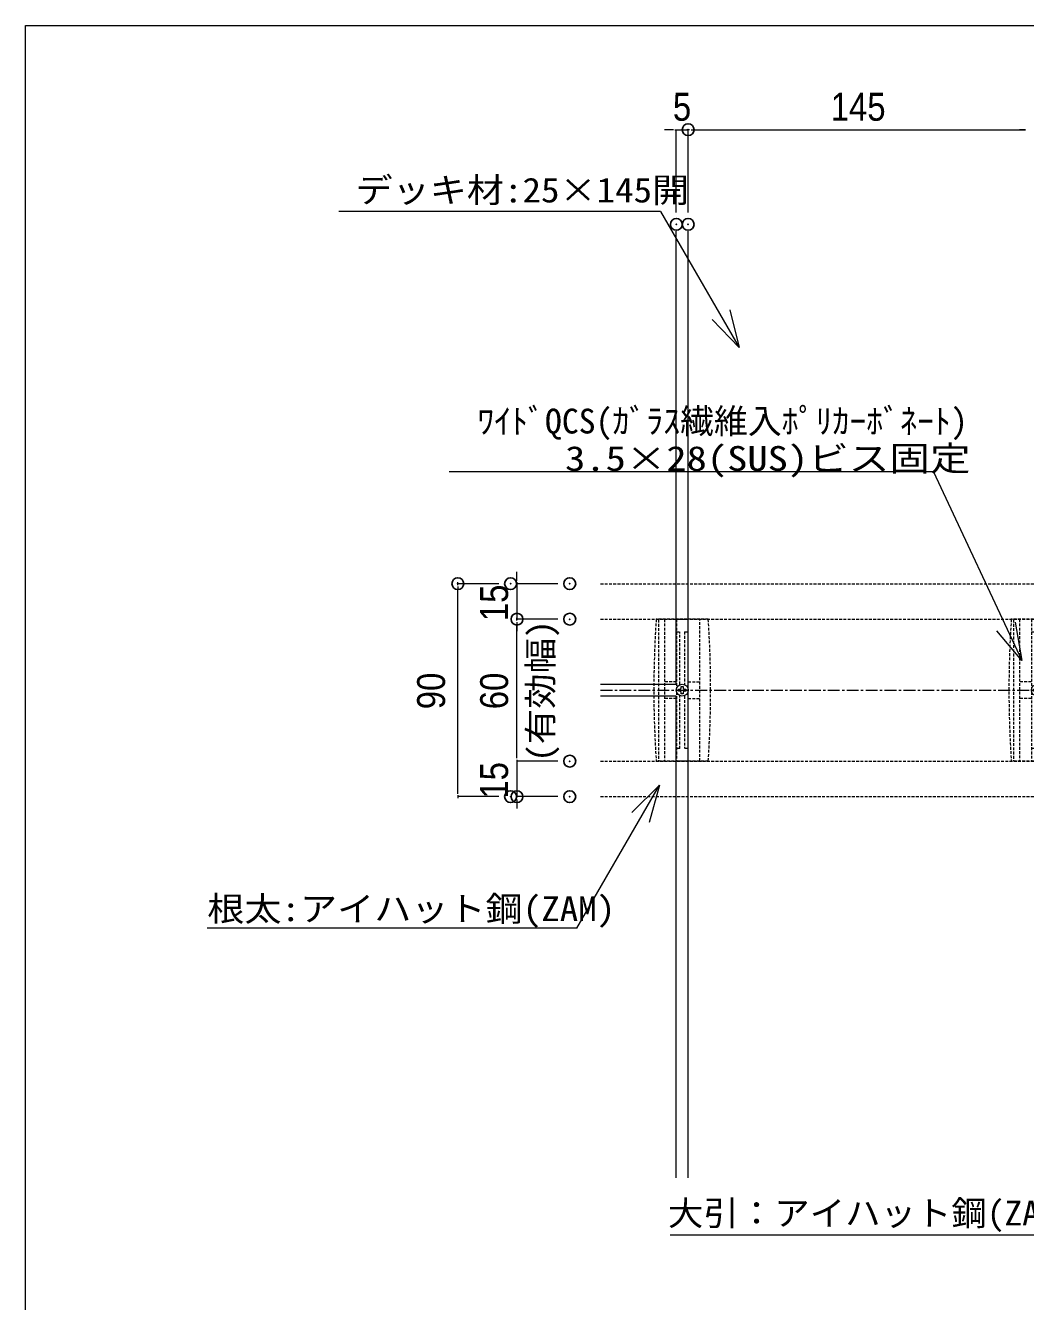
# Model space of a CAD drawing. Units: millimetres, scale not verified. Extents: x -4131 to 4169, y -981 to 998.
# Drawn here: x 2169 to 2591, y -155 to 384 of the extents above; entities that cross this region are included whole.
import ezdxf
from ezdxf.enums import TextEntityAlignment as Align

# ---------------------------------------------------------------- set-up
doc = ezdxf.new("R2010")
doc.units = ezdxf.units.MM
doc.header["$LTSCALE"] = 10
doc.header["$PDMODE"] = 32
doc.header["$PDSIZE"] = 5
doc.linetypes.add('CHAIN1', pattern=[8, 5, -1, 1, -1])
doc.linetypes.add('DASHED1', pattern=[1.8, 1.2, -0.6])
for name, color, linetype, lineweight in [('0-0_図枠', 7, 'Continuous', 9), ('0-1_デッキ', 7, 'Continuous', 9), ('0-2_文字', 4, 'Continuous', 9), ('0-3_寸法', 7, 'Continuous', 9), ('0-6_0', 7, 'Continuous', 9), ('0-A_根太', 4, 'Continuous', 9), ('0-B_WQCS', 4, 'Continuous', 9)]:
    doc.layers.add(name, color=color, linetype=linetype, lineweight=lineweight)
doc.layers.add('0-7_DEFPOINTS', color=7, linetype='Continuous')
doc.styles.add('ＭＳ ゴシック', font='')
doc.styles.add('ＭＳ Ｐゴシック', font='')
doc.styles.get('ＭＳ ゴシック').set_extended_font_data('MS Gothic')
doc.styles.get('ＭＳ Ｐゴシック').set_extended_font_data('MS PGothic')

# ---------------------------------------------------------------- blocks, each defined once
blk = doc.blocks.new('_DOT')
at = {"layer": '0-6_0'}
for p, q in [((-5, 0), (-10, 0)), ((-2.5, 0), (2.5, 0))]:
    blk.add_line(p, q, dxfattribs=at)
blk = doc.blocks.new('グループ-35-1')
at = {"layer": '0-A_根太', "linetype": 'DASHED1'}
for p, q in [((24943, 4399.7), (30249.1, 4399.7)), ((24943, 4249.7), (30249.1, 4249.7)), ((24943, 3649.7), (30249.1, 3649.7)), ((24943, 3499.7), (30249.1, 3499.7))]:
    blk.add_line(p, q, dxfattribs=at)
at = {"layer": '0-A_根太', "linetype": 'CHAIN1'}
blk.add_line((24943, 3949.7), (30663.7, 3949.7), dxfattribs=at)
blk = doc.blocks.new('シンボル-24')
at = {"layer": '0-2_文字', "style": 'ＭＳ ゴシック', "width": 1.05}
blk.add_text('大引：アイハット鋼(ZAM)', height=104.5, dxfattribs=at).set_placement((-643.8, -76.4), align=Align.BOTTOM_LEFT)
blk = doc.blocks.new('シンボル-23')
at = {"layer": '0-2_文字', "style": 'ＭＳ ゴシック', "width": 1.1}
blk.add_text('根太:アイハット鋼(ZAM)', height=104.5, dxfattribs=at).set_placement((-599.7, -91.6), align=Align.BOTTOM_LEFT)
blk = doc.blocks.new('グループ-93-1')
at = {"layer": '0-B_WQCS'}
blk.add_line((4, -9.8), (4, -15.6), dxfattribs=at)
for points in [[(-9.8, -4), (-15.6, -4), (-15.6, 4), (-9.8, 4)], [(-4, 9.8), (-4, 15.6), (4, 15.6), (4, 9.8)], [(9.8, 4), (15.6, 4), (15.6, -4), (9.8, -4)], [(4, -15.6), (-4, -15.6), (-4, -9.8)]]:
    blk.add_lwpolyline(points, dxfattribs=at)
blk.add_circle((0, 0), 25, dxfattribs=at)
for centre, start, end in [((-9.8, 9.8), 270, 0), ((9.8, 9.8), 180, 270), ((-9.8, -9.8), 0, 90), ((9.8, -9.8), 90, 180)]:
    blk.add_arc(centre, 5.81, start, end, dxfattribs=at)
blk = doc.blocks.new('グループ-94-1')
at = {"layer": '0-B_WQCS'}
blk.add_blockref('グループ-93-1', (0, 0), dxfattribs=at)
blk = doc.blocks.new('グループ-95-1')
at = {"layer": '0-B_WQCS', "linetype": 'DASHED1'}
for p, q in [((110, 300), (-110, 300)), ((-100, 298.3), (-100, -298.3)), ((-74.9, 300), (-74.9, -300)), ((-24.9, 300), (-24.9, 7.4)), ((24.9, 7.4), (24.9, 300)), ((74.9, -300), (74.9, 300)), ((-24.9, 247.1), (-10, 247.1)), ((-10, 24), (-10, 247.1)), ((10, 247.1), (10, 24)), ((10, 247.1), (24.9, 247.1)), ((-24.9, 35), (-74.9, 35)), ((24.9, 35), (74.9, 35)), ((-24.9, -35), (-74.9, -35)), ((-24.9, -7.4), (-24.9, -300)), ((-10, -247.1), (-10, -24)), ((10, -24), (10, -247.1)), ((24.9, -300), (24.9, -7.4)), ((24.9, -35), (74.9, -35)), ((-10, -247.1), (-24.9, -247.1)), ((24.9, -247.1), (10, -247.1)), ((110, -300), (-110, -300))]:
    blk.add_line(p, q, dxfattribs=at)
at = {"layer": '0-B_WQCS'}
for p, q in [((-24.9, 300), (25.1, 300)), ((25.1, -300), (-24.9, -300))]:
    blk.add_line(p, q, dxfattribs=at)
at = {"layer": '0-B_WQCS', "linetype": 'DASHED1'}
for centre, start, end in [((4385, 0), 176.1817, 183.8183), ((-4385, 0), 0, 3.8183), ((-4385, 0), 356.1817, 0)]:
    blk.add_arc(centre, 4505, start, end, dxfattribs=at)
at = {"layer": '0-B_WQCS'}
blk.add_blockref('グループ-94-1', (0, 0), dxfattribs=at)
blk = doc.blocks.new('グループ-96-1')
at = {"layer": '0-B_WQCS'}
blk.add_blockref('グループ-95-1', (0, 0), dxfattribs=at)
blk = doc.blocks.new('WQCS2016平')
at = {"layer": '0-B_WQCS'}
blk.add_blockref('グループ-96-1', (0, 0), dxfattribs=at)

msp = doc.modelspace()

# ---------------------------------------------------------------- linework, layer by layer
at = {"layer": '0-0_図枠', "color": 5}
msp.add_lwpolyline([(2169.05, 384.21), (4169.05, 384.21), (4169.05, -915.79), (2169.05, -915.79)], close=True, dxfattribs=at)
at = {"layer": '0-1_デッキ'}
for p, q in [((2443.96, 105.87), (2443.96, 297.26)), ((2448.96, -102.74), (2448.96, 297.26)), ((2411.95, 105.87), (2443.96, 105.87)), ((2443.96, 100.87), (2411.95, 100.87)), ((2443.96, -102.74), (2443.96, 100.87))]:
    msp.add_line(p, q, dxfattribs=at)
at = {"layer": '0-2_文字'}
for p, q in [((2437.34, 305.59), (2301.46, 305.59)), ((2437.34, 305.59), (2470.53, 248.11)), ((2552.55, 195.58), (2347.94, 195.58)), ((2552.55, 195.58), (2589.88, 115.87)), ((2401.89, 2.81), (2436.8, 63.28)), ((2401.89, 2.81), (2245.82, 2.81)), ((2603.81, -126.97), (2441.31, -126.97))]:
    msp.add_line(p, q, dxfattribs=at)
for points in [[(2466.55, 264.06), (2470.53, 248.11), (2459.11, 259.93)], [(2587.03, 132.05), (2589.88, 115.87), (2579.32, 128.46)], [(2425.18, 51.66), (2436.8, 63.28), (2432.54, 47.4)]]:
    msp.add_lwpolyline(points, dxfattribs=at)
at = {"layer": '0-3_寸法'}
for p, q in [((2441.45, 340.19), (2438.95, 340.19)), ((2443.96, 305.19), (2443.96, 340.19)), ((2443.96, 340.19), (2448.96, 340.19)), ((2448.96, 305.19), (2448.96, 340.19)), ((2448.96, 305.19), (2448.96, 340.19)), ((2451.46, 340.19), (2591.45, 340.19)), ((2451.46, 340.19), (2453.97, 340.19)), ((2591.45, 340.19), (2588.95, 340.19)), ((2376.66, 150.87), (2376.66, 153.37)), ((2368.95, 148.37), (2351.66, 148.37)), ((2351.66, 60.87), (2351.66, 145.86)), ((2393.95, 148.37), (2376.66, 148.37)), ((2376.66, 148.37), (2376.66, 133.37)), ((2393.95, 133.37), (2376.66, 133.37)), ((2393.95, 133.37), (2376.66, 133.37)), ((2376.66, 75.87), (2376.66, 130.86)), ((2376.66, 130.86), (2376.66, 128.36)), ((2376.66, 75.87), (2376.66, 78.37)), ((2393.95, 73.37), (2376.66, 73.37)), ((2393.95, 73.37), (2376.66, 73.37)), ((2376.66, 73.37), (2376.66, 58.37)), ((2368.95, 58.37), (2351.66, 58.37)), ((2393.95, 58.37), (2376.66, 58.37)), ((2376.66, 55.86), (2376.66, 53.36))]:
    msp.add_line(p, q, dxfattribs=at)
at = {"layer": '0-7_DEFPOINTS'}
for p in [(2448.96, 340.19), (2443.96, 300.19), (2448.96, 300.19), (2351.66, 148.37), (2373.95, 148.37), (2398.95, 148.37), (2376.66, 133.37), (2398.95, 133.37), (2398.95, 73.37), (2373.95, 58.37), (2376.66, 58.37), (2398.95, 58.37)]:
    msp.add_point(p, dxfattribs=at)

# ---------------------------------------------------------------- block references
at = {"layer": '0-2_文字', "xscale": 0.1, "yscale": 0.1}
for name, p in [('シンボル-23', (2305.79, 11.8)), ('シンボル-24', (2504.81, -118.32))]:
    msp.add_blockref(name, p, dxfattribs=at)
at = {"layer": '0-3_寸法', "xscale": 0.2503723, "yscale": 0.2503723}
msp.add_blockref('_DOT', (2443.96, 340.19), dxfattribs=at)
for p, rotation in [((2448.96, 340.19), 180), ((2448.96, 340.19), 180), ((2351.66, 148.37), 90), ((2376.66, 148.37), 270), ((2376.66, 133.37), 90), ((2376.66, 133.37), 90), ((2376.66, 73.37), 270), ((2376.66, 73.37), 270), ((2351.66, 58.37), 270), ((2376.66, 58.37), 90)]:
    msp.add_blockref('_DOT', p, dxfattribs=dict(at, rotation=rotation))
at = {"layer": '0-A_根太', "xscale": 0.1, "yscale": 0.1}
msp.add_blockref('グループ-35-1', (-82.35, -291.6), dxfattribs=at)
at = {"layer": '0-B_WQCS', "xscale": 0.1, "yscale": 0.1}
for p in [(2446.46, 103.37), (2596.46, 103.37)]:
    msp.add_blockref('WQCS2016平', p, dxfattribs=at)

# ---------------------------------------------------------------- texts
at = {"layer": '0-2_文字', "style": 'ＭＳ ゴシック'}
for s, height, width, p in [('デッキ材:25×145開', 10.45, 1.1, (2308.45, 306.32)), ('3.5×28(SUS)ビス固定', 10.48, 1.2, (2396.98, 192.89))]:
    msp.add_text(s, height=height, dxfattribs=dict(at, width=width)).set_placement(p, align=Align.BOTTOM_LEFT)
msp.add_text('ﾜｲﾄﾞQCS(ｶﾞﾗｽ繊維入ﾎﾟﾘｶｰﾎﾞﾈｰﾄ)', height=10.48, dxfattribs=at).set_placement((2359.88, 208.68), align=Align.BOTTOM_LEFT)
at = {"layer": '0-3_寸法', "style": 'ＭＳ Ｐゴシック', "width": 0.9}
for s, p in [('5', (2442.51, 340.43)), ('145', (2509.18, 340.43))]:
    msp.add_text(s, height=11.8, dxfattribs=at).set_placement(p, align=Align.BOTTOM_LEFT)
for s, p in [('15', (2376.43, 132.54)), ('90', (2349.8, 95.31)), ('60', (2376.43, 95.31)), ('15', (2376.43, 57.54))]:
    msp.add_text(s, height=11.8, rotation=90, dxfattribs=at).set_placement(p, align=Align.BOTTOM_LEFT)
at = {"layer": '0-3_寸法', "color": 4, "style": 'ＭＳ ゴシック', "width": 1.05}
msp.add_text('(有効幅)', height=10.45, rotation=90, dxfattribs=at).set_placement((2394.92, 73.07), align=Align.BOTTOM_LEFT)

doc.saveas('drawing.dxf')
